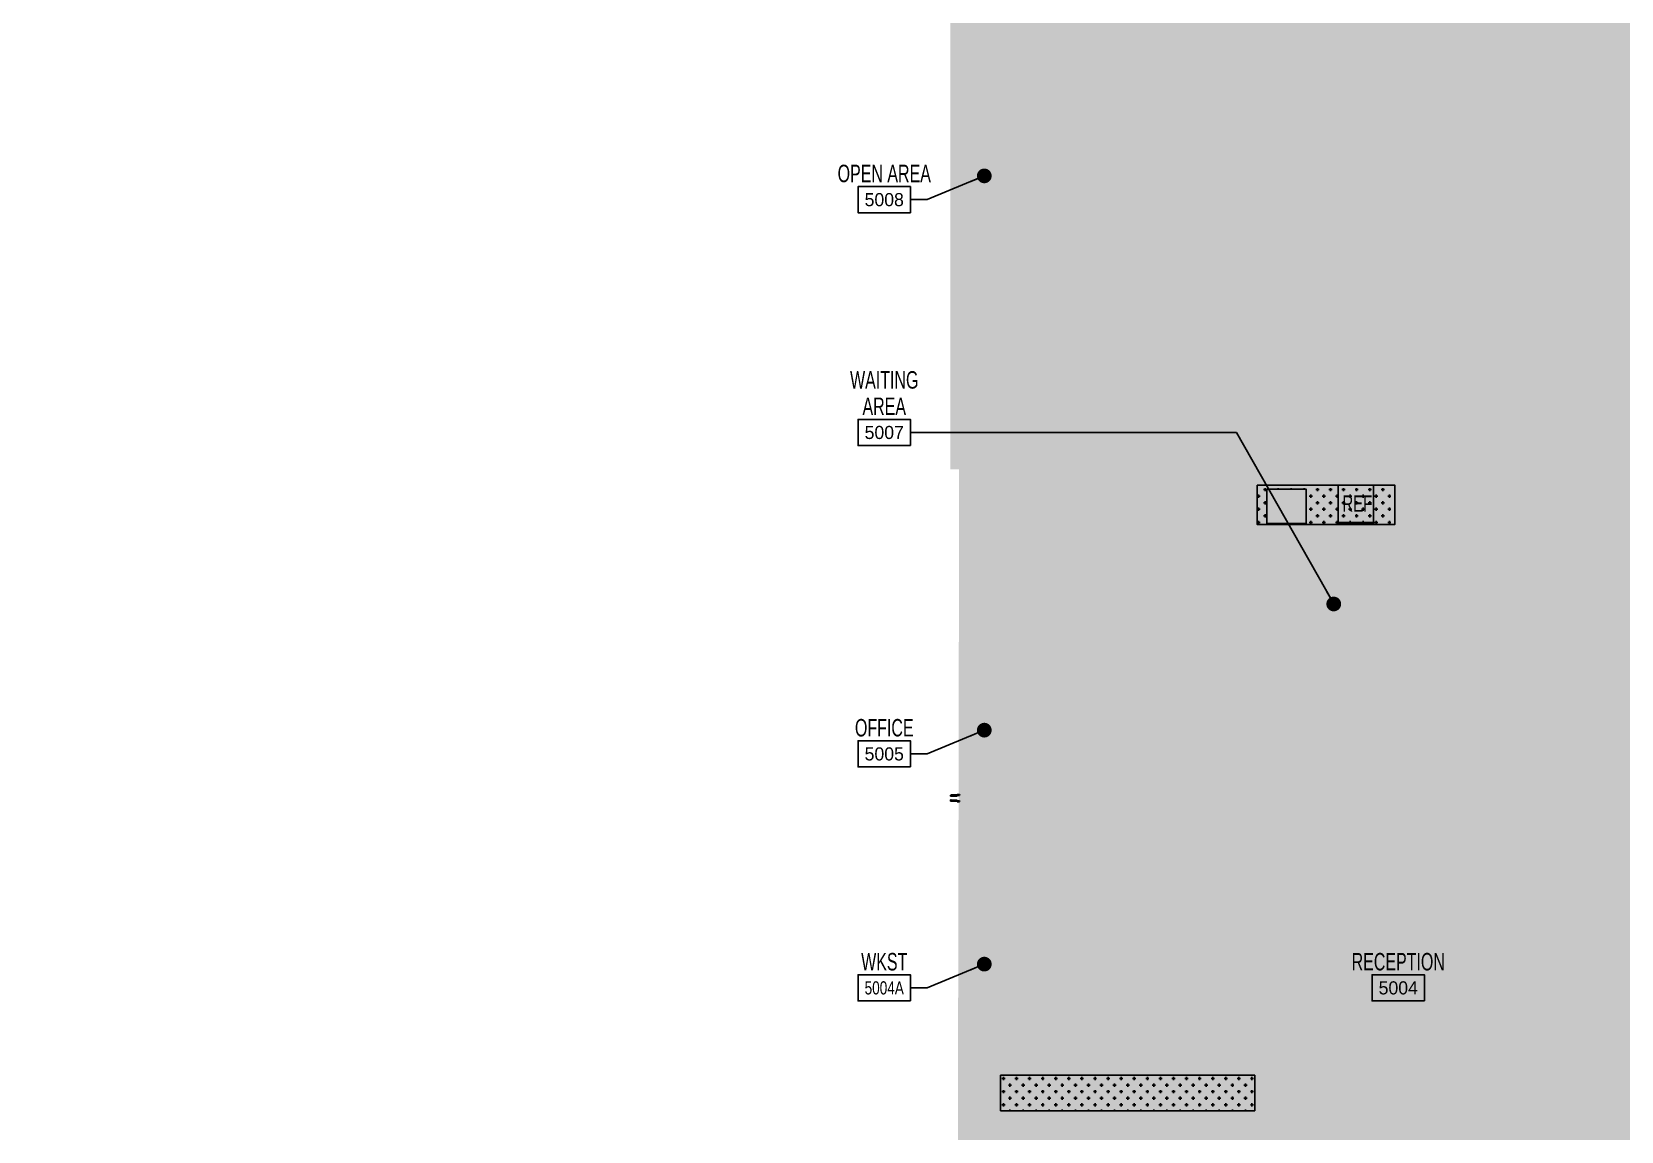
# Model space of a CAD drawing. Header units: inches. Extents: x -71 to 4636, y -33 to 4893.
# Drawn here: x 2322 to 3294, y 2556 to 3228 of the extents above; entities that cross this region are included whole.
import ezdxf
from ezdxf.enums import TextEntityAlignment as Align

# ---------------------------------------------------------------- set-up
doc = ezdxf.new("R2010")
doc.units = ezdxf.units.IN
doc.header["$LTSCALE"] = 96
doc.header["$MEASUREMENT"] = 0
doc.linetypes.add('PHANTOM4', pattern=[0.625, 0.3125, -0.0625, 0.0625, -0.0625, 0.0625, -0.0625])
for name, color, linetype in [('A-Area', 212, 'PHANTOM4'), ('A-Area-Iden', 7, 'Continuous'), ('A-Area-Iden-Name', 7, 'Continuous'), ('A-Area-Iden-Numb', 7, 'Continuous'), ('A-Bldg-Patt', 5, 'Continuous'), ('A-Flor-Case-Exst', 235, 'Continuous'), ('A-Flor-Eqpm', 94, 'Continuous'), ('A-Wall-Neww', 6, 'Continuous')]:
    doc.layers.add(name, color=color, linetype=linetype)
doc.styles.add('XFINE_0', font='ARIALN.TTF', dxfattribs={"width": 0.8})
doc.styles.add('XFINE_1-8', font='ARIALN.TTF', dxfattribs={"width": 0.8, "height": 10})
doc.dimstyles.new('OTJ_1-8', dxfattribs={"dimscale": 96, "dimtxt": 0.09375, "dimasz": 0.09375, "dimexe": 0.0625, "dimexo": 0.15625, "dimgap": 0.046875, "dimtad": 1, "dimdec": 1, "dimzin": 3, "dimdsep": 46, "dimlunit": 4, "dimtxsty": 'XFINE_1-8', "dimblk": 'ARCHTICK', "dimcen": 0.09, "dimdle": 0.0625, "dimclrd": 15, "dimclre": 15, "dimclrt": 7, "dimadec": 0, "dimazin": 0, "dimtfac": 0.75, "dimtdec": 1, "dimtix": 1, "dimtmove": 1, "dimatfit": 3, "dimfxl": 1, "dimfrac": 1, "dimtolj": 1, "dimtzin": 0, "dimarcsym": 0})
pattern_1 = [(270, (-2159.6815, 649.5292), (4, -4), [2, -6]), (0, (-2160.6815, 648.5292), (4, 4), [2, -6])]

# ---------------------------------------------------------------- blocks, each defined once
blk = doc.blocks.new('OTJ_Room_Tag_4_P')
at = {"layer": 'A-Area-Iden-Numb', "color": 4}
blk.add_lwpolyline([(2, -2), (2, 0), (-2, 0), (-2, -2)], close=True, dxfattribs=at)
at = {"layer": 'A-Area-Iden-Name', "style": 'XFINE_0', "width": 0.8}
for tag, p in [('ROOM:NAME1', (0, 2.35)), ('ROOM:NAME2', (0, 0.33))]:
    blk.add_attdef(tag, text='', height=1.33, dxfattribs=at).set_placement(p, align=Align.CENTER)
at = {"layer": 'A-Area-Iden-Numb', "style": 'XFINE_0', "width": 1.569593}
blk.add_attdef('ROOM:NUMBER', text='', height=1, dxfattribs=at).set_placement((-1.5, -1.5), (1.5, -1.5), align=Align.FIT)
blk = doc.blocks.new('_ArchTick')
at = {"color": 0, "linetype": 'ByBlock', "const_width": 0.15}
blk.add_lwpolyline([(-0.5, -0.5), (0.5, 0.5)], dxfattribs=at)
blk = doc.blocks.new('A$C3E764DF2')
for points in [[(0.25, 4.06), (0.25, 3.31), (0, 3.31), (0, 4.06)], [(0.25, 0.31), (0.25, 1.06), (0, 1.06), (0, 0.31)]]:
    blk.add_hatch(color=256).paths.add_polyline_path(points)
h = blk.add_hatch()
h.set_pattern_fill('FP_2', color=256, style=0, pattern_type=2)
h.set_pattern_definition([(360, (-602.1933, 16.2395), (-6e-17, -0.5), []), (270, (-602.1933, 16.2395), (-0.5, 3e-17), [])])
h.paths.add_polyline_path([(3.97, 3.44), (3.97, 3.94), (0.38, 3.94), (0.38, 3.44)])
h = blk.add_hatch()
h.set_pattern_fill('FP_2', color=256, style=0, pattern_type=2)
h.set_pattern_definition([(1e-14, (-602.1933, -11.8645), (-6e-17, 0.5), []), (90, (-602.1933, -11.8645), (-0.5, -3e-17), [])])
h.paths.add_polyline_path([(3.97, 0.44), (3.97, 0.94), (0.38, 0.94), (0.38, 0.44)])
for p, q in [((0, 4.06), (0.25, 4.06)), ((0, 3.31), (0, 4.06)), ((0.25, 3.31), (0, 3.31)), ((0.25, 1.06), (0, 1.06)), ((0, 1.06), (0, 0.31)), ((0, 0.31), (0.25, 0.31)), ((0.25, 4.06), (0.25, 3.31)), ((0.25, 0.31), (0.25, 1.06)), ((0.38, 3.94), (3.97, 3.94)), ((0.38, 3.44), (0.38, 3.94)), ((3.97, 3.44), (0.38, 3.44)), ((3.97, 0.94), (0.38, 0.94)), ((0.38, 0.94), (0.38, 0.44)), ((0.38, 0.44), (3.97, 0.44)), ((3.97, 3.94), (3.97, 3.44)), ((3.97, 0.44), (3.97, 0.94))]:
    blk.add_line(p, q)
at = {"lineweight": 30}
for p, q in [((5.47, 4.06), (0.25, 4.06)), ((0.25, 4.06), (0.25, 3.31)), ((0.25, 3.31), (0.38, 3.31)), ((0.25, 0.31), (0.25, 1.06)), ((0.25, 1.06), (0.38, 1.06)), ((5.47, 0.31), (0.25, 0.31)), ((0.38, 3.31), (0.38, 3.94)), ((0.38, 3.94), (5.47, 3.94)), ((0.38, 1.06), (0.38, 0.44)), ((0.38, 0.44), (5.47, 0.44)), ((3.97, 4.06), (3.97, 4.37)), ((3.97, 4.37), (5.47, 4.37)), ((3.97, 0.31), (3.97, 0)), ((4.09, 4.06), (4.09, 4.25)), ((4.09, 4.25), (5.34, 4.25)), ((4.09, 0.31), (4.09, 0.12)), ((4.09, 0.12), (5.34, 0.12)), ((5.34, 4.25), (5.34, 4.06)), ((5.34, 0.12), (5.34, 0.31)), ((5.47, 4.37), (5.47, 4.06)), ((5.47, 3.94), (5.47, 4.06)), ((5.47, 0.44), (5.47, 0.31)), ((5.47, 0), (5.47, 0.31)), ((3.97, 0), (5.47, 0))]:
    blk.add_line(p, q, dxfattribs=at)

msp = doc.modelspace()

# ---------------------------------------------------------------- hatches: boundary and pattern name
at = {"layer": 'A-Area'}
h = msp.add_hatch(color=256, dxfattribs=at)
h.dxf.hatch_style = 1
edge = h.paths.add_edge_path()
edge.add_line((2891.99, 2954.75), (3410.49, 2954.75))
edge.add_line((3410.49, 2954.75), (3410.49, 3333.5))
edge.add_line((3410.49, 3333.5), (3473.99, 3333.5))
edge.add_line((3473.99, 3333.5), (3473.99, 3430.5))
edge.add_line((3473.99, 3430.5), (3573.49, 3430.5))
edge.add_line((3573.49, 3430.5), (3573.49, 3441.5))
edge.add_line((3573.49, 3441.5), (3592.49, 3441.5))
edge.add_line((3592.49, 3441.5), (3592.49, 3430.5))
edge.add_line((3592.49, 3430.5), (3660.13, 3430.5))
edge.add_line((3660.13, 3430.5), (3660.13, 3667.99))
edge.add_line((3660.13, 3667.99), (4387.88, 3667.71))
edge.add_line((4387.88, 3667.71), (4387.88, 3681.01))
edge.add_line((4387.88, 3681.01), (4396.05, 3681.01))
edge.add_line((4396.05, 3681.01), (4396.05, 3731.28))
edge.add_line((4396.05, 3731.28), (4078.52, 4048.82))
edge.add_line((4078.52, 4048.82), (4072.85, 4043.12))
edge.add_line((4072.85, 4043.12), (4043.13, 4072.84))
edge.add_line((4043.13, 4072.84), (4048.82, 4078.52))
edge.add_line((4048.82, 4078.52), (3696.69, 4430.65))
edge.add_line((3696.69, 4430.65), (3691, 4424.97))
edge.add_line((3691, 4424.97), (3687.95, 4428.01))
edge.add_line((3687.95, 4428.01), (3650.93, 4428.01))
edge.add_line((3650.93, 4428.01), (3650.93, 4436.05))
edge.add_line((3650.93, 4436.05), (3321, 4436.05))
edge.add_line((3321, 4436.05), (3321, 4428.01))
edge.add_line((3321, 4428.01), (3278.99, 4428.01))
edge.add_line((3278.99, 4428.01), (3278.99, 4436.05))
edge.add_line((3278.99, 4436.05), (2922, 4436.05))
edge.add_line((2922, 4436.05), (2922, 4428.01))
edge.add_line((2922, 4428.01), (2891.99, 4428.01))
edge.add_line((2891.99, 4428.01), (2891.99, 4398))
edge.add_line((2891.99, 4398), (2883.94, 4398))
edge.add_line((2883.94, 4398), (2883.94, 4041))
edge.add_line((2883.94, 4041), (2891.99, 4041.01))
edge.add_line((2891.99, 4041.01), (2891.99, 3998.99))
edge.add_line((2891.99, 3998.99), (2883.94, 3998.99))
edge.add_line((2883.94, 3998.99), (2883.94, 3681))
edge.add_line((2883.94, 3681), (2891.99, 3681))
edge.add_line((2891.99, 3681), (2891.99, 3638.99))
edge.add_line((2891.99, 3638.99), (2883.94, 3638.99))
edge.add_line((2883.94, 3638.99), (2883.94, 3321))
edge.add_line((2883.94, 3321), (2891.99, 3321))
edge.add_line((2891.99, 3321), (2891.99, 3279))
edge.add_line((2891.99, 3279), (2883.94, 3279))
edge.add_line((2883.94, 3279), (2883.94, 2961))
edge.add_line((2883.94, 2961), (2891.99, 2961))
edge.add_line((2891.99, 2961), (2891.99, 2954.75))
at = {"layer": 'A-Bldg-Patt'}
h = msp.add_hatch(color=254, dxfattribs=at)
h.dxf.hatch_style = 1
h.paths.add_polyline_path([(3443.89, 1638.97), (3443.89, 1879.45), (3671.49, 1879.45), (3671.49, 1638.69)], flags=16)
h.paths.add_polyline_path([(3917.35, 3804.62), (3917.35, 3670.38), (4387.07, 3672), (4386.95, 3729.73), (3690.17, 4425.79), (2891.99, 4428.01), (2887.85, 2218.72), (2683.7, 2012.45), (2222.63, 1553.5), (8, 1552), (3347.01, 715.9), (3295.52, 755.01), (3528.17, 948.59), (3658.51, 1124.56), (3724.1, 1092.98), (3834.61, 1092.98), (3835.32, 1214.38), (3749.12, 1214.5), (3748.63, 1214.5), (3748.63, 1350.75), (3658.26, 1350.75), (3658.25, 1589.75), (3671.49, 1589.75), (3671.49, 1641.19), (3671.49, 1784.34), (3671.49, 1787.84), (3671.49, 1880.24), (3672.27, 1938.25), (3660.06, 1938.25), (3660, 2057.75), (3473.99, 2059.5), (3842.49, 2059.5), (3845.99, 2316), (3473.99, 2314.5), (3475.49, 2430), (3795, 2433.5), (3795, 2563.52), (3473.99, 2563.52), (3482.49, 3234), (3616.92, 3234), (3622.99, 3294), (3473.99, 3294), (3410.49, 3294), (3410.49, 3494), (3473.72, 3494), (3473.99, 3548.11), (3659.99, 3548.25), (3660.12, 3665.92), (3455.84, 3665.92), (3455.84, 3804.62)])
at = {"layer": 'A-Flor-Case-Exst'}
h = msp.add_hatch(dxfattribs=at)
h.set_pattern_fill('CROSS', color=256, scale=16, angle=-90, style=0)
h.set_pattern_definition(pattern_1)
h.paths.add_polyline_path([(3077.49, 2948.75), (3101.49, 2948.75), (3101.49, 2927.75), (3077.49, 2927.75)], flags=16)
h.paths.add_polyline_path([(3071.49, 2951.25), (3155.71, 2951.25), (3155.71, 2927.25), (3071.49, 2927.25)])
h = msp.add_hatch(dxfattribs=at)
h.set_pattern_fill('CROSS', color=256, scale=16, angle=-90, style=0)
h.set_pattern_definition(pattern_1)
h.paths.add_polyline_path([(3069.99, 2568.9), (2914.62, 2568.9), (2914.62, 2590.54), (3069.99, 2590.54)])

# ---------------------------------------------------------------- linework, layer by layer
for points in [[(3071.49, 2951.25), (3155.71, 2951.25), (3155.71, 2927.25), (3071.49, 2927.25)], [(3077.49, 2948.75), (3101.49, 2948.75), (3101.49, 2927.75), (3077.49, 2927.75)], [(3069.99, 2568.9), (2914.62, 2568.9), (2914.62, 2590.54), (3069.99, 2590.54)]]:
    msp.add_lwpolyline(points, close=True, dxfattribs=at)
at = {"layer": 'A-Flor-Eqpm'}
msp.add_line((3121.11, 2928.48), (3142.61, 2928.48), dxfattribs=at)
msp.add_lwpolyline([(3121.11, 2927.48), (3121.11, 2951.25), (3142.61, 2951.25), (3142.61, 2927.48)], close=True, dxfattribs=at)

# ---------------------------------------------------------------- block references
at = {"layer": 'A-Area-Iden'}
ref = msp.add_blockref('OTJ_Room_Tag_4_P', (2843.43, 3133.82), dxfattribs=dict(at, xscale=8, yscale=8, zscale=8))
ref.add_attrib('ROOM:NAME2', 'OPEN AREA', dxfattribs={"layer": 'A-Area-Iden-Name', "height": 10.667, "style": 'XFINE_0', "width": 0.8}).set_placement((2843.43, 3136.49), align=Align.CENTER)
ref.add_attrib('ROOM:NUMBER', '5008', dxfattribs={"layer": 'A-Area-Iden-Numb', "height": 8, "style": 'XFINE_0', "width": 1.177195}).set_placement((2831.43, 3121.82), (2855.43, 3121.82), align=Align.FIT)
ref = msp.add_blockref('OTJ_Room_Tag_4_P', (2843.43, 2991.49), dxfattribs=dict(at, xscale=8, yscale=8, zscale=8))
ref.add_attrib('ROOM:NAME1', 'WAITING', dxfattribs={"layer": 'A-Area-Iden-Name', "height": 10.667, "style": 'XFINE_0', "width": 0.8}).set_placement((2843.43, 3010.3), align=Align.CENTER)
ref.add_attrib('ROOM:NAME2', 'AREA', dxfattribs={"layer": 'A-Area-Iden-Name', "height": 10.667, "style": 'XFINE_0', "width": 0.8}).set_placement((2843.43, 2994.16), align=Align.CENTER)
ref.add_attrib('ROOM:NUMBER', '5007', dxfattribs={"layer": 'A-Area-Iden-Numb', "height": 8, "style": 'XFINE_0', "width": 1.177195}).set_placement((2831.43, 2979.49), (2855.43, 2979.49), align=Align.FIT)
ref = msp.add_blockref('OTJ_Room_Tag_4_P', (2843.43, 2795), dxfattribs=dict(at, xscale=8, yscale=8, zscale=8))
ref.add_attrib('ROOM:NAME2', 'OFFICE', dxfattribs={"layer": 'A-Area-Iden-Name', "height": 10.667, "style": 'XFINE_0', "width": 0.8}).set_placement((2843.43, 2797.67), align=Align.CENTER)
ref.add_attrib('ROOM:NUMBER', '5005', dxfattribs={"layer": 'A-Area-Iden-Numb', "height": 8, "style": 'XFINE_0', "width": 1.177195}).set_placement((2831.43, 2783), (2855.43, 2783), align=Align.FIT)
ref = msp.add_blockref('OTJ_Room_Tag_4_P', (2843.43, 2651.98), dxfattribs=dict(at, xscale=8, yscale=8, zscale=8))
ref.add_attrib('ROOM:NAME2', 'WKST', dxfattribs={"layer": 'A-Area-Iden-Name', "height": 10.667, "style": 'XFINE_0', "width": 0.8}).set_placement((2843.43, 2654.65), align=Align.CENTER)
ref.add_attrib('ROOM:NUMBER', '5004A', dxfattribs={"layer": 'A-Area-Iden-Numb', "height": 8, "style": 'XFINE_0', "width": 0.904938}).set_placement((2831.43, 2639.98), (2855.43, 2639.98), align=Align.FIT)
ref = msp.add_blockref('OTJ_Room_Tag_4_P', (3157.78, 2651.98), dxfattribs=dict(at, xscale=8, yscale=8, zscale=8))
ref.add_attrib('ROOM:NAME2', 'RECEPTION', dxfattribs={"layer": 'A-Area-Iden-Name', "height": 10.667, "style": 'XFINE_0', "width": 0.8}).set_placement((3157.78, 2654.65), align=Align.CENTER)
ref.add_attrib('ROOM:NUMBER', '5004', dxfattribs={"layer": 'A-Area-Iden-Numb', "height": 8, "style": 'XFINE_0', "width": 1.177195}).set_placement((3145.78, 2639.98), (3169.78, 2639.98), align=Align.FIT)
at = {"layer": 'A-Wall-Neww'}
msp.add_blockref('A$C3E764DF2', (2884.03, 2757.81), dxfattribs=at)

# ---------------------------------------------------------------- texts
at = {"layer": 'A-Flor-Eqpm', "insert": (3123.6, 2945.01), "char_height": 10, "width": 17.4479, "attachment_point": 1, "style": 'XFINE_1-8'}
msp.add_mtext('REF', dxfattribs=at)

# ---------------------------------------------------------------- leaders
at = {"layer": 'A-Area-Iden'}
for points in [[(2904.62, 3140.33), (2869.69, 3125.82), (2859.43, 3125.82)], [(3118.31, 2878.64), (3058.88, 2983.49), (2859.43, 2983.49)], [(2904.62, 2801.51), (2869.69, 2787), (2859.43, 2787)], [(2904.62, 2658.49), (2869.69, 2643.98), (2859.43, 2643.98)]]:
    msp.add_leader(points, dimstyle='OTJ_1-8', override={"dimgap": 0.046875, "dimtad": 0, "dimldrblk": 'Dot'}, dxfattribs=at)

doc.saveas('drawing.dxf')
